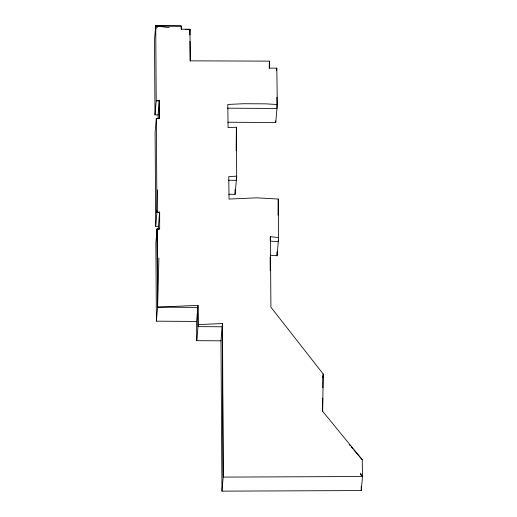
<?xml version="1.0" encoding="UTF-8"?>
<svg xmlns="http://www.w3.org/2000/svg" width="517" height="517" viewBox="0 0 517 517"><rect width="100%" height="100%" fill="white"/><g stroke="black" fill="none" stroke-linecap="round" stroke-linejoin="round"><path stroke-width="0.78" d="M322.53 411.713L322.718 398.084M322.867 387.834L323.028 375.891M270.288 255.224L277.047 255.76L278.631 237.684L270.404 236.612L270.914 307.221L323.196 373.991L322.679 411.338L362.255 459.749L362.501 476.512L361.273 490.555L221.955 491.15L220.979 340.826L222.491 323.532L198.153 324.611L196.751 340.677L220.979 340.826M157.504 189.849L156.935 212.274L159.643 212.325M158.906 258.002L157.62 307.137L156.392 321.18L196.589 321.438L197.998 305.366L157.62 307.137L157.084 228.96L159.675 228.818L157.084 228.96L155.856 242.996L156.392 321.18M159.333 100.544L158.079 114.884L154.99 114.89L156.231 100.712L159.333 100.544L159.314 118.58L156.328 118.548L156.935 212.274L156.929 210.665M159.339 118.303L156.341 118.419L155.1 132.585L155.701 226.31L158.415 226.362L159.656 212.125L156.935 212.209L155.701 226.31M159.359 118.483L159.307 100.841L156.218 100.847L155.727 25.85L181.254 26.005L181.293 29.385L181.254 25.992L155.727 25.85L154.499 39.893L154.99 114.89M189.5 34.116L189.926 29.23L181.312 29.185M227.835 122.232L275.735 122.51L277.312 104.512L265.583 103.846L243.662 103.73L227.797 104.44L228.081 127.596L236.379 127.214L236.14 150.621M228.792 194.295L235.106 194.347L236.696 176.187L236.379 127.214M221.955 491.15L223.182 477.107L222.491 323.532M189.926 29.23L190.314 60.851L269.37 61.129L269.215 68.386M276.595 70.635L276.815 68.147L269.441 68.128L269.37 61.129M270.145 239.578L270.404 236.612M236.696 176.187L228.766 176.523L229.05 199.064L256.716 197.83L278.256 199.051L278.023 215.143M322.892 377.449L323.196 373.991M360.304 474.167L362.501 476.512L223.182 477.107L222.207 326.783L197.979 326.634L197.817 307.402L157.62 307.137L157.09 228.908M185.209 29.411L189.907 29.437L189.952 34.988M227.474 108.182L276.963 108.467L276.853 97.196M228.443 180.246L236.334 180.304L236.314 177.887M270.016 241.064L278.275 241.717L278.262 240.108M169.311 27.731L155.727 25.85L155.766 29.146M157.362 27.608L155.727 25.85L155.875 29.075M349.182 444.471L350.229 445.693M351.269 446.914L352.84 448.75M353.887 449.971L362.255 459.749M360.355 473.12L362.501 476.512M276.815 68.147L277.312 104.512M361.215 486.562L361.273 490.555M156.341 118.419L156.334 118.871M278.256 199.051L278.631 237.684M275.723 120.9L275.735 122.51M277.009 251.727L277.047 255.76M270.132 257.117L270.229 270.766M197.998 305.366L198.153 324.611M196.589 321.438L196.751 340.677M189.998 41.328L190.14 61.161M235.073 189.532L235.106 194.347M159.656 212.125L159.663 228.999M159.307 100.841L159.314 118.58M158.415 226.362L158.415 229.542M158.079 114.884L158.079 118.916"/></g></svg>
